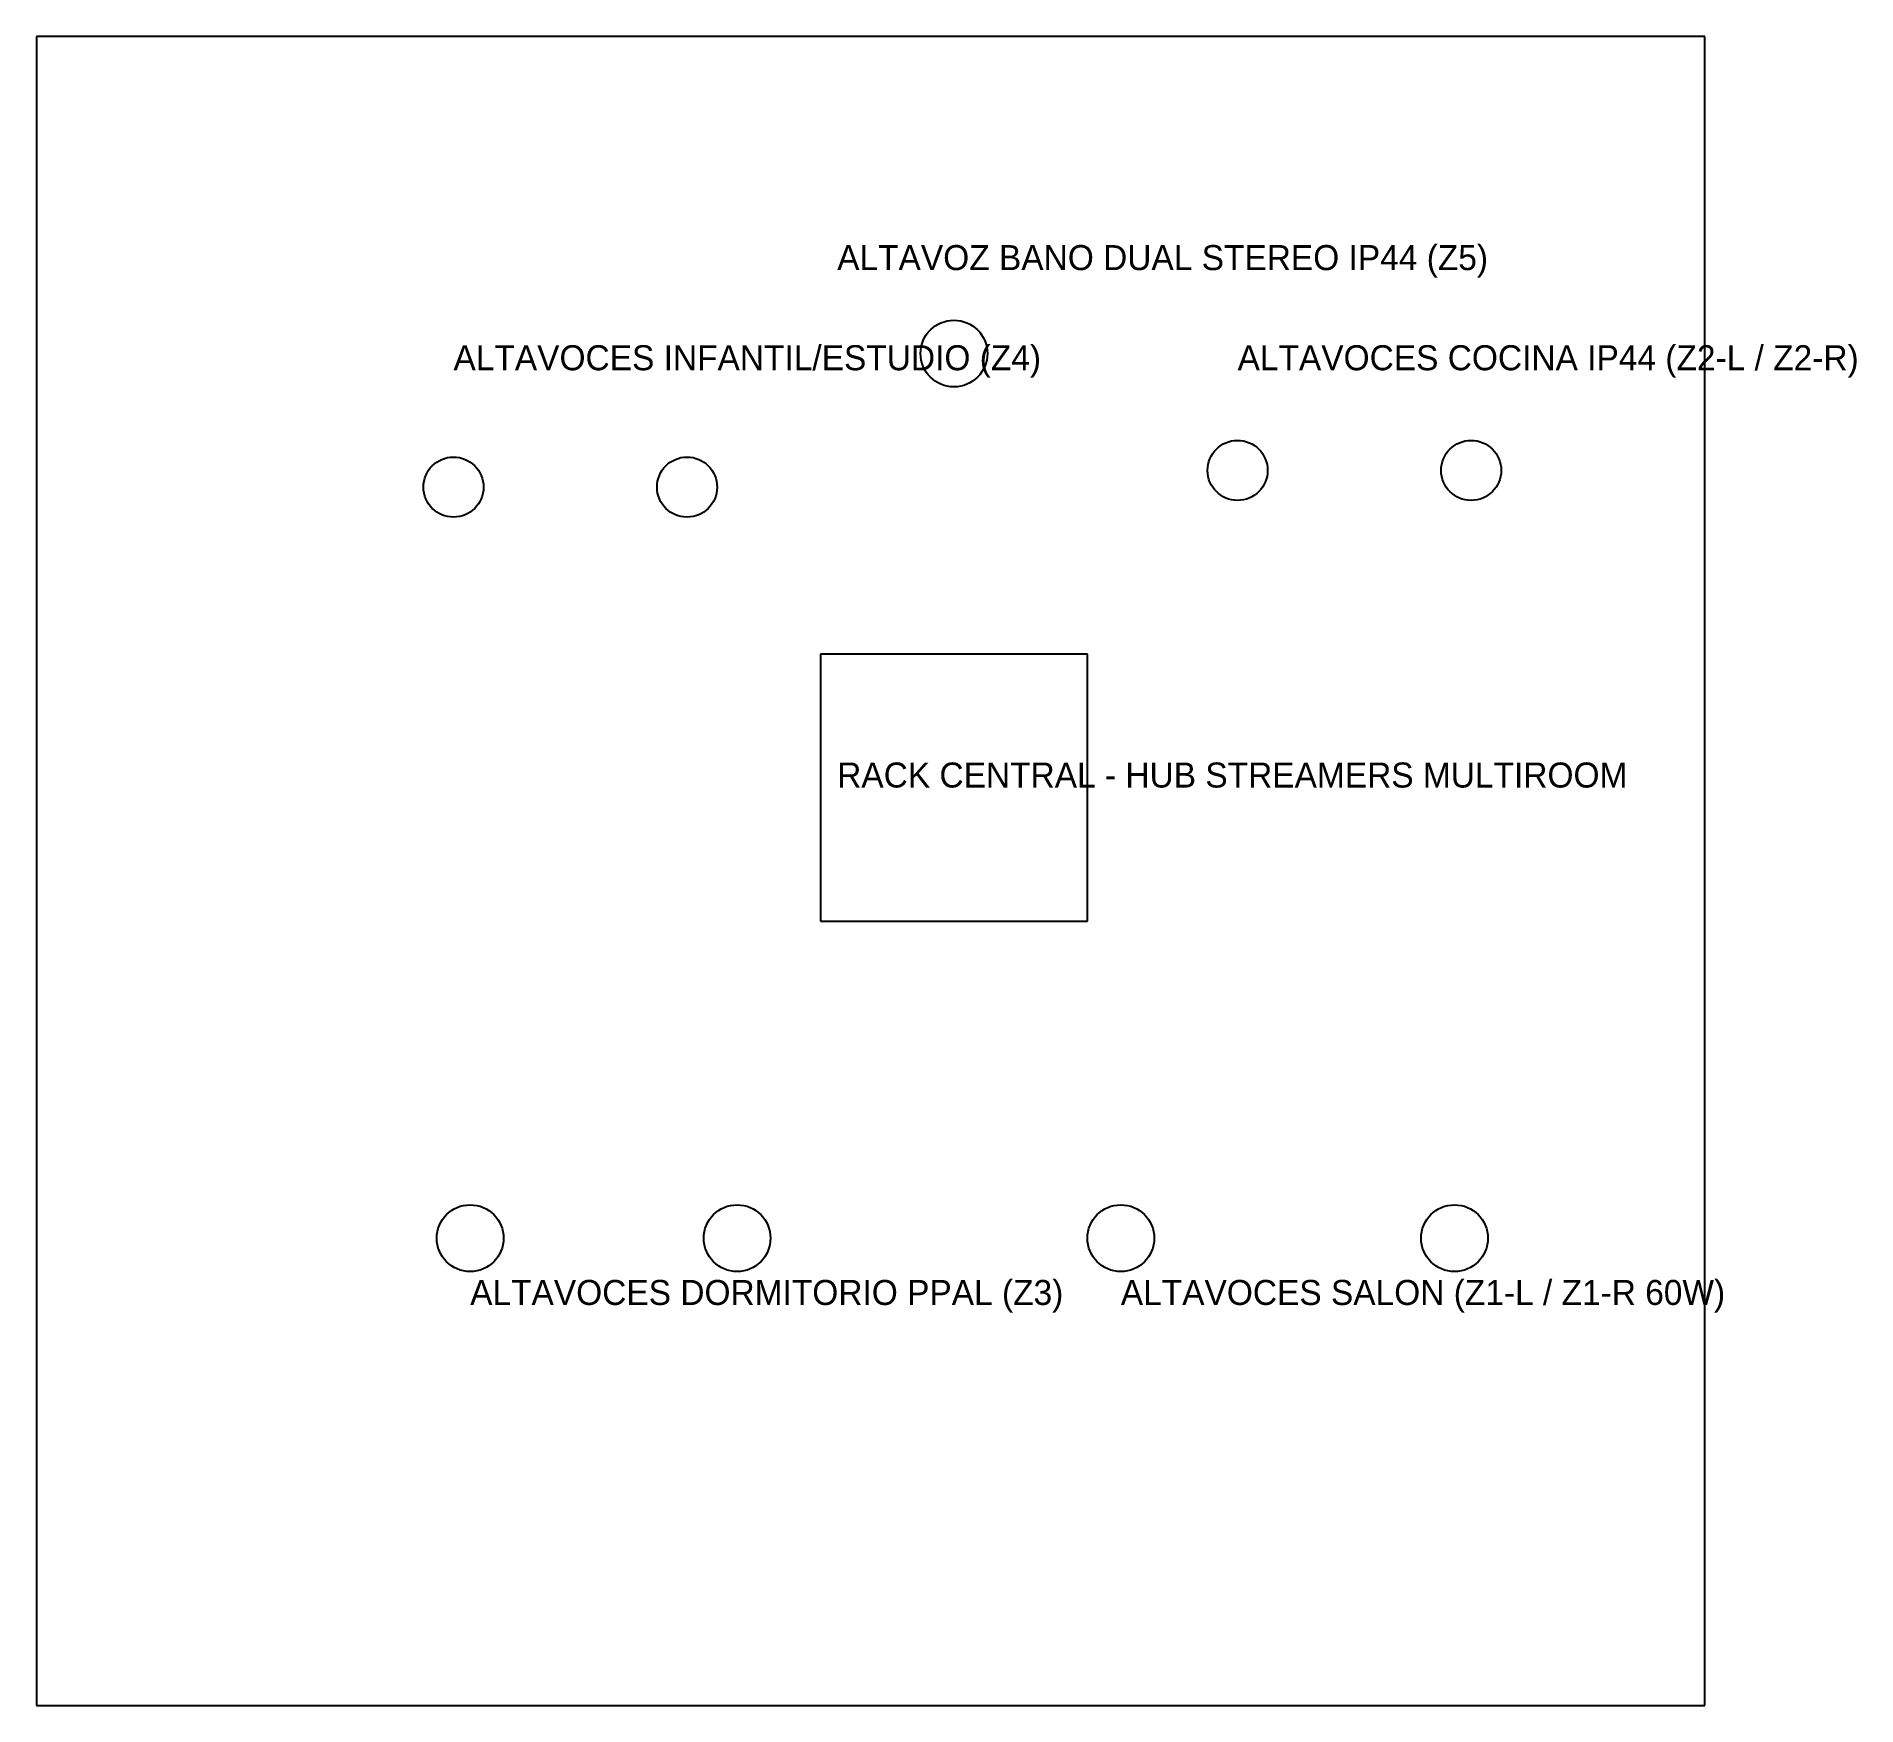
# Model space of a CAD drawing. Extents: x 0 to 10910, y 0 to 10000.
import ezdxf

# ---------------------------------------------------------------- set-up
doc = ezdxf.new("R2010")
doc.units = 0

msp = doc.modelspace()

# ---------------------------------------------------------------- linework, layer by layer
at = {"layer": 'ALTAVOCES_ZONA1', "color": 5}
for centre in [(6500, 2800), (8500, 2800)]:
    msp.add_circle(centre, 200, dxfattribs=at)
at = {"layer": 'ALTAVOCES_ZONA2', "color": 2}
for centre in [(7200, 7400), (8600, 7400)]:
    msp.add_circle(centre, 180, dxfattribs=at)
at = {"layer": 'ALTAVOCES_ZONA3', "color": 3}
for centre in [(2600, 2800), (4200, 2800)]:
    msp.add_circle(centre, 200, dxfattribs=at)
at = {"layer": 'ALTAVOCES_ZONA4', "color": 6}
for centre in [(2500, 7300), (3900, 7300)]:
    msp.add_circle(centre, 180, dxfattribs=at)
at = {"layer": 'ALTAVOCES_ZONA5', "color": 1}
msp.add_circle((5500, 8100), 200, dxfattribs=at)
at = {"layer": 'MUROS_PERIMETRALES', "color": 7}
for p, q in [((10000, 10000), (0, 10000)), ((0, 10000), (0, 0)), ((10000, 0), (10000, 10000)), ((0, 0), (10000, 0))]:
    msp.add_line(p, q, dxfattribs=at)
at = {"layer": 'SALA_IT', "color": 4}
for p, q in [((6300, 6300), (4700, 6300)), ((4700, 6300), (4700, 4700)), ((6300, 4700), (6300, 6300)), ((4700, 4700), (6300, 4700))]:
    msp.add_line(p, q, dxfattribs=at)

# ---------------------------------------------------------------- texts
at = {"layer": 'TEXTOS', "color": 1}
msp.add_text('ALTAVOZ BANO DUAL STEREO IP44 (Z5)', height=150, dxfattribs=at).set_placement((4800, 8600))
at = {"layer": 'TEXTOS', "color": 6}
msp.add_text('ALTAVOCES INFANTIL/ESTUDIO (Z4)', height=150, dxfattribs=at).set_placement((2500, 8000))
at = {"layer": 'TEXTOS', "color": 2}
msp.add_text('ALTAVOCES COCINA IP44 (Z2-L / Z2-R)', height=150, dxfattribs=at).set_placement((7200, 8000))
at = {"layer": 'TEXTOS', "color": 4}
msp.add_text('RACK CENTRAL - HUB STREAMERS MULTIROOM', height=150, dxfattribs=at).set_placement((4800, 5500))
at = {"layer": 'TEXTOS', "color": 3}
msp.add_text('ALTAVOCES DORMITORIO PPAL (Z3)', height=150, dxfattribs=at).set_placement((2600, 2400))
at = {"layer": 'TEXTOS', "color": 5}
msp.add_text('ALTAVOCES SALON (Z1-L / Z1-R 60W)', height=150, dxfattribs=at).set_placement((6500, 2400))

doc.saveas('drawing.dxf')
